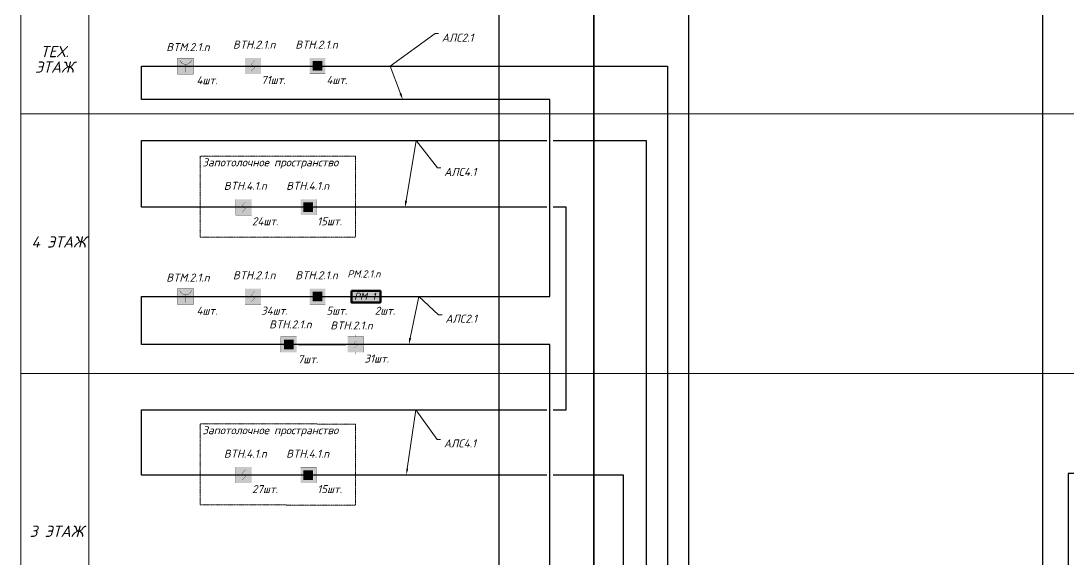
# Model space of a CAD drawing. Header units: millimetres. Extents: x -352922 to 707789, y -273589 to 355472.
# Drawn here: x -57928 to -25222, y -26761 to -9948 of the extents above; entities that cross this region are included whole.
import ezdxf
from ezdxf import colors
from ezdxf.entities.mleader import LeaderData, LeaderLine
from ezdxf.enums import TextEntityAlignment as Align
from ezdxf.math import Vec2, Vec3

# ---------------------------------------------------------------- set-up
doc = ezdxf.new("R2010")
doc.units = ezdxf.units.MM
doc.header["$LTSCALE"] = 0.5
doc.linetypes.add('CONTI', pattern=[0])
doc.linetypes.add('GOST2.303 6', pattern=[12, 8, -1.5, 1, -1.5])
doc.layers.get('0').update_dxf_attribs({"lineweight": 18})
for name, color, linetype, lineweight in [('! BSN__тонкая  текст - 015', 250, 'Continuous', 15), ('! BSN__тонкая  текст - 02', 250, 'Continuous', 20), ('! ЗКПС НОМЕР 1', 4, 'Continuous', 50), ('! тонкая  текст - 02', 5, 'Continuous', 20), ('13_text', 250, 'Continuous', 15), ('13_АПС_кабели', 1, 'Continuous', 30), ('13_АПС_оборудование', 1, 'Continuous', 30), ('13_АПС_текст', 1, 'Continuous', 30), ('BSN__основная - 06', 1, 'Continuous', 60), ('АР_Штриховка_Стималит', 5, 'Continuous', 0), ('СС_Схема', 7, 'Continuous', 30)]:
    doc.layers.add(name, color=color, linetype=linetype, lineweight=lineweight)
doc.layers.add('! ЗКПС НОМЕР 2', color=7, linetype='Continuous', lineweight=0, true_color=0xf3aae6, transparency=0.5)
doc.styles.add('ISOCPEUR', font='isocpeui.ttf', dxfattribs={"height": 250})
doc.linetypes.add('Открыто в трубе', pattern='A,2,[1,BDG_GOST,S=1,R=0,X=0,Y=0],-4', length=6)

# ---------------------------------------------------------------- blocks, each defined once
blk = doc.blocks.new('ИПР1')
at = {"layer": 'АР_Штриховка_Стималит', "ltscale": 0.01, "true_color": 0xffffff}
h = blk.add_hatch(color=7, dxfattribs=at)
h.dxf.hatch_style = 1
h.paths.add_polyline_path([(-11645.55, -30228.88), (-11645.55, -30233.84), (-11640.59, -30233.84), (-11640.59, -30228.88)])
at = {"layer": 'BSN__основная - 06', "ltscale": 100, "const_width": 0.1}
blk.add_lwpolyline([(-11645.55, -30228.88), (-11640.59, -30228.88), (-11640.59, -30233.84), (-11645.55, -30233.84)], close=True, dxfattribs=at)
for points in [[(-11644.86, -30229.41), (-11644.81, -30229.56), (-11644.79, -30229.62), (-11644.77, -30229.68), (-11644.75, -30229.72), (-11644.73, -30229.76), (-11644.69, -30229.83), (-11644.65, -30229.9), (-11644.6, -30229.98), (-11644.55, -30230.04), (-11644.51, -30230.1), (-11644.43, -30230.19), (-11644.38, -30230.24), (-11644.32, -30230.3), (-11644.21, -30230.4), (-11644.11, -30230.47), (-11644.01, -30230.53), (-11643.91, -30230.59), (-11643.81, -30230.64), (-11643.71, -30230.68), (-11643.59, -30230.72), (-11643.46, -30230.76), (-11643.35, -30230.78), (-11643.23, -30230.8), (-11642.98, -30230.81), (-11642.75, -30230.79), (-11642.55, -30230.75), (-11642.29, -30230.66), (-11642.04, -30230.54), (-11641.8, -30230.36), (-11641.6, -30230.17), (-11641.46, -30229.97), (-11641.33, -30229.77), (-11641.23, -30229.54), (-11641.19, -30229.41)], [(-11642.97, -30230.82), (-11642.97, -30233.29)]]:
    blk.add_lwpolyline(points, dxfattribs=at)
blk = doc.blocks.new('748')
at = {"layer": 'АР_Штриховка_Стималит', "true_color": 0xffffff}
h = blk.add_hatch(color=7, dxfattribs=at)
h.dxf.hatch_style = 1
h.paths.add_polyline_path([(1611.52, -5339.8), (1606.65, -5339.8), (1606.65, -5344.67), (1611.52, -5344.67)])
h.paths.add_polyline_path([(1610.64, -5340.73), (1610.64, -5343.79), (1607.58, -5343.79), (1607.58, -5340.73)], flags=16)
h = blk.add_hatch(color=7, dxfattribs=at)
h.dxf.hatch_style = 1
h.paths.add_polyline_path([(1607.58, -5340.72), (1607.58, -5343.75), (1610.59, -5343.75), (1610.59, -5340.72)])
at = {"color": 1, "lineweight": 5, "ltscale": 100, "elevation": 0}
for points, const_width in [([(1606.61, -5344.7), (1611.55, -5344.7), (1611.55, -5339.77), (1606.61, -5339.77)], 0.03), ([(1607.58, -5343.75), (1610.59, -5343.75), (1610.59, -5340.72), (1607.58, -5340.72)], 0.01)]:
    blk.add_lwpolyline(points, close=True, dxfattribs=dict(at, const_width=const_width))
at = {"color": 1, "lineweight": 5, "ltscale": 100, "const_width": 0.03, "elevation": 0}
blk.add_lwpolyline([(1609.64, -5341.14), (1608.51, -5341.74), (1609.66, -5342.73), (1608.55, -5343.32)], dxfattribs=at)
blk = doc.blocks.new('101')
at = {"layer": '! ЗКПС НОМЕР 2', "true_color": 0xffffff, "transparency": 33554687}
h = blk.add_hatch(color=7, dxfattribs=at)
h.dxf.hatch_style = 1
h.paths.add_polyline_path([(-12942.01, -22141.87), (-12946.97, -22141.87), (-12946.97, -22146.83), (-12942.01, -22146.83)])
at = {"layer": 'BSN__основная - 06', "color": 1, "lineweight": 30, "ltscale": 100, "const_width": 0.03, "elevation": 0}
blk.add_lwpolyline([(-12946.97, -22141.87), (-12942.01, -22141.87), (-12942.01, -22146.83), (-12946.97, -22146.83)], close=True, dxfattribs=at)
at = {"layer": 'BSN__основная - 06', "color": 1, "lineweight": 30, "ltscale": 100, "const_width": 0.07, "elevation": 0}
blk.add_lwpolyline([(-12943.94, -22142.7), (-12945.04, -22143.87), (-12943.94, -22144.83), (-12945.03, -22145.93)], dxfattribs=at)
blk = doc.blocks.new('746')
at = {"layer": '! ЗКПС НОМЕР 1', "true_color": 0x78b1e2}
h = blk.add_hatch(color=143, dxfattribs=at)
h.dxf.hatch_style = 1
h.paths.add_polyline_path([(846.51, -5270.35), (846.51, -5275.23), (851.38, -5275.23), (851.38, -5270.35)])
h.paths.add_polyline_path([(850.5, -5271.29), (850.5, -5274.35), (847.45, -5274.35), (847.45, -5271.29)], flags=16)
at = {"layer": 'АР_Штриховка_Стималит', "true_color": 0xffffff}
h = blk.add_hatch(color=7, dxfattribs=at)
h.dxf.hatch_style = 1
h.paths.add_polyline_path([(847.47, -5271.31), (847.47, -5274.33), (850.49, -5274.33), (850.49, -5271.31)])
at = {"layer": '! BSN__тонкая  текст - 015', "color": 1, "lineweight": 30, "ltscale": 100, "const_width": 0.05}
for points in [[(848.93, -5269.74), (848.93, -5270.31)], [(846.45, -5272.77), (845.87, -5272.77)], [(848.93, -5275.28), (848.93, -5275.85)], [(852.01, -5272.77), (851.43, -5272.77)]]:
    blk.add_lwpolyline(points, dxfattribs=at)
at = {"color": 1, "lineweight": 5, "ltscale": 100, "elevation": 0}
for points, const_width in [([(846.48, -5275.26), (851.41, -5275.26), (851.41, -5270.32), (846.48, -5270.32)], 0.03), ([(847.47, -5274.33), (850.49, -5274.33), (850.49, -5271.31), (847.47, -5271.31)], 0.01)]:
    blk.add_lwpolyline(points, close=True, dxfattribs=dict(at, const_width=const_width))
at = {"color": 1, "lineweight": 5, "ltscale": 100, "const_width": 0.03, "elevation": 0}
blk.add_lwpolyline([(849.48, -5271.68), (848.35, -5272.29), (849.5, -5273.27), (848.39, -5273.87)], dxfattribs=at)
blk = doc.blocks.new('102')
at = {"layer": '! ЗКПС НОМЕР 1', "true_color": 0x78b1e2}
h = blk.add_hatch(color=143, dxfattribs=at)
h.dxf.hatch_style = 1
h.paths.add_polyline_path([(1716.11, -5163.04), (1711.15, -5163.04), (1711.15, -5168), (1716.11, -5168)])
at = {"layer": '! BSN__тонкая  текст - 015', "color": 1, "lineweight": 30, "ltscale": 100, "const_width": 0.03, "elevation": 0}
blk.add_lwpolyline([(1711.15, -5163.04), (1716.11, -5163.04), (1716.11, -5168), (1711.15, -5168)], close=True, dxfattribs=at)
at = {"layer": '! BSN__тонкая  текст - 015', "color": 1, "lineweight": 30, "ltscale": 100, "const_width": 0.05}
for points in [[(1713.63, -5162.45), (1713.63, -5163.03)], [(1711.15, -5165.49), (1710.57, -5165.49)], [(1716.71, -5165.49), (1716.13, -5165.49)], [(1713.63, -5168.01), (1713.63, -5168.59)]]:
    blk.add_lwpolyline(points, dxfattribs=at)
at = {"color": 1, "lineweight": 5, "ltscale": 100, "const_width": 0.03, "elevation": 0}
blk.add_lwpolyline([(1714.18, -5164.4), (1713.05, -5165), (1714.2, -5165.99), (1713.09, -5166.59)], dxfattribs=at)
blk = doc.blocks.new('*U28')
at = {"linetype": 'Continuous', "lineweight": 20, "true_color": 0xffffff, "transparency": 33554559}
h = blk.add_hatch(color=7, dxfattribs=at)
h.dxf.hatch_style = 1
h.paths.add_polyline_path([(-218, 521), (-218, -276), (1786, -276), (1786, 521)])
h.paths.add_polyline_path([(-1570, -1070), (1673, -1070), (1673, -565), (-1570, -565)], flags=9)
at = {"color": 1, "lineweight": 50, "transparency": 33554559}
blk.add_lwpolyline([(-218, 521), (1786, 521), (1786, -276), (-218, -276)], close=True, dxfattribs=at)
at = {"color": 1, "transparency": 33554559, "insert": (-42, 390), "char_height": 500, "attachment_point": 1, "style": 'ISOCPEUR'}
blk.add_mtext_dynamic_manual_height_columns('РМ-1', width=896.24, gutter_width=1500, heights=[0], dxfattribs=at)
at = {"transparency": 33554559, "style": 'ISOCPEUR'}
blk.add_attdef('НУМЕРАЦИЯ', (-505, 1445), '', height=500, dxfattribs=at)
at = {"transparency": 33554559, "style": 'ISOCPEUR', "flags": 1}
blk.add_attdef('НОМ', (1222, 570), '', height=250, dxfattribs=at)
at = {"color": 5, "transparency": 33554559, "style": 'ISOCPEUR'}
blk.add_attdef('ПОМ.', text='', height=200, dxfattribs=at).set_placement((-37, 473), align=Align.RIGHT)
at = {"color": 6, "lineweight": 20, "transparency": 33554559, "style": 'ISOCPEUR', "flags": 1}
for tag, p in [('ПОМЕЩЕНИЕ', (1645, -43)), ('ИД', (2550, -400))]:
    blk.add_attdef(tag, p, '', height=250, dxfattribs=at)
at = {"color": 6, "lineweight": 40, "transparency": 33554559, "style": 'ISOCPEUR'}
blk.add_attdef('СЛУЖЕБНЫЙОТКР', (-997, -747), '', height=220, dxfattribs=at)
at = {"color": 2, "linetype": 'Continuous', "lineweight": 30, "transparency": 33554559, "style": 'ISOCPEUR', "flags": 1}
blk.add_attdef('ID', (2010, -411), '', height=250, dxfattribs=at)

msp = doc.modelspace()

# ---------------------------------------------------------------- linework, layer by layer
at = {"layer": '! BSN__тонкая  текст - 02', "color": 7, "linetype": 'GOST2.303 6', "lineweight": 9, "ltscale": 0.333333, "transparency": 33554559}
for points in [[(-47482.95609, -14173.05779), (-52331.43746, -14167.82979), (-52331.43746, -16699.58252), (-47482.95609, -16704.81052)], [(-47482.95609, -22541.99515), (-52331.43746, -22536.76715), (-52331.43746, -25068.51987), (-47482.95609, -25073.74787)]]:
    msp.add_lwpolyline(points, close=True, dxfattribs=at)
at = {"color": 1, "lineweight": 30, "transparency": 33554559}
msp.add_lwpolyline([(-49257.2668, -20052.43713), (-47782.93137, -20052.43713)], dxfattribs=at)
at = {"layer": '13_АПС_кабели', "transparency": 33554687}
for points in [[(-39833.86621, -44724.75166), (-41406.43797, -44724.75166), (-41406.43797, -20055.46064), (-54160.61548, -20055.46064), (-54160.61548, -18559.71032), (-41406.43797, -18559.71032), (-41406.43797, -12402.95291), (-54160.61548, -12402.95291), (-54160.61548, -11358.38243), (-37737.4706, -11358.38243), (-37737.4706, -44279.83552), (-33976.56293, -44279.83552), (-33976.56293, -52936.91505)], [(-41506.43797, -15766.63349), (-54160.61548, -15766.63349), (-54160.61548, -13681.95121), (-41506.43797, -13681.95121)], [(-41306.43797, -13681.95121), (-38401.24744, -13681.95121), (-38401.24744, -40487.25506), (-37837.4706, -40487.25506)], [(-41306.43797, -22100.03443), (-40897.81676, -22100.03443), (-40897.81676, -15766.63349), (-41306.43797, -15766.63349)], [(-41506.43797, -24135.57084), (-54160.61548, -24135.57084), (-54160.61548, -22100.03443), (-41506.43797, -22100.03443)], [(-37837.4706, -40974.77463), (-39103.12489, -40974.77463), (-39103.12489, -24135.57084), (-41306.43797, -24135.57084)], [(-31245.26573, -52173.44875), (-31245.26573, -48113.46667), (-21134.21762, -48113.46667), (-21134.21762, -43228.15108), (-9048.24713, -43228.15108), (-9048.24713, -41107.3136), (-21134.21762, -41107.3136), (-21134.21762, -33046.92157), (-9048.24713, -33046.92157), (-9048.24713, -31181.42138), (-21134.21762, -31181.42138), (-21134.21762, -25523.93351), (-9048.24713, -25523.93351), (-9048.24713, -24083.27556), (-25222.49385, -24083.27556), (-25222.49385, -47656.5872), (-31447.3937, -47656.5872), (-31447.3937, -52928.15421)]]:
    msp.add_lwpolyline(points, dxfattribs=at)
at = {"layer": '13_АПС_оборудование', "color": 18, "linetype": 'CONTI', "lineweight": 18, "ltscale": 100, "true_color": 0x000000, "transparency": 33554559}
for points in [[(-57927.82622, -9433.85503), (-57927.74347, -59381.57251)], [(-55805.41408, -59381.53709), (-55805.42051, -9433.85514)], [(-57927.82056, -12851.11927), (-7217.41133, -12850.9766)], [(-57927.80711, -20966.78019), (-7217.25737, -20966.63649)]]:
    msp.add_lwpolyline(points, dxfattribs=at)
at = {"layer": 'СС_Схема', "lineweight": 25, "transparency": 33554687}
for points in [[(-40034.03506, -9433.86279), (-40033.89453, -59381.49773), (-42991.6123, -59381.49773), (-42991.75282, -9433.86279)], [(-37076.31729, -9433.85447), (-37076.17677, -59381.48941), (-40033.89453, -59381.48941), (-40034.03506, -9433.85447)], [(-23048.54264, -9433.03478), (-23048.40212, -59380.66972), (-26006.11988, -59380.66972), (-26006.26041, -9433.03478)]]:
    msp.add_lwpolyline(points, close=True, dxfattribs=at)

# ---------------------------------------------------------------- block references
at = {"layer": '13_АПС_оборудование', "transparency": 33554559, "xscale": 100, "yscale": 100, "zscale": 100}
for name, p in [('ИПР1', (1111519.93644, 3011777.64046)), ('101', (1243767.45464, 2203080.73288, -0.25088)), ('748', (-209574.33856, 522869.34012, -0.25088)), ('101', (1243480.78709, 2198668.14233, -0.25088)), ('748', (-209861.00611, 518456.74957, -0.25088)), ('101', (1243767.45464, 2195874.64689, -0.25088)), ('748', (-209574.33856, 515663.25413, -0.25088)), ('746', (-134457.82023, 507224.85051)), ('102', (-218840.39326, 496496.51572)), ('101', (1243480.78709, 2190299.20497, -0.25088)), ('748', (-209861.00611, 510087.81221, -0.25088))]:
    msp.add_blockref(name, p, dxfattribs=at)
at = {"layer": '13_АПС_оборудование', "transparency": 33554559, "xscale": 0.45, "yscale": 0.45, "zscale": 0.45}
msp.add_blockref('*U28', (-47505.33005, -18615.24836), dxfattribs=at).add_auto_attribs({'НУМЕРАЦИЯ': 'РМ.2.1.n'})
at = {"layer": '13_АПС_оборудование', "color": 5, "transparency": 33554559, "xscale": 100, "yscale": 100, "zscale": 100}
msp.add_blockref('ИПР1', (1111519.93644, 3004576.31257), dxfattribs=at)

# ---------------------------------------------------------------- texts
at = {"layer": '! тонкая  текст - 02', "color": 7, "linetype": 'Открыто в трубе', "lineweight": 30, "ltscale": 150, "transparency": 33554559, "char_height": 350, "width": 3194.0111786, "attachment_point": 3, "rotation": 0.001225273, "line_spacing_factor": 0.82807, "style": 'ISOCPEUR'}
for s, insert in [('\\pxqc;ТЕХ.\\PЭТАЖ', (-55278.81682, -10730.39627)), ('4 ЭТАЖ', (-55891.34373, -16677.75381)), ('\\pxql;3 ЭТАЖ', (-54462.39449, -25718.15544))]:
    msp.add_mtext(s, dxfattribs=dict(at, insert=insert))
at = {"transparency": 33554559, "char_height": 250, "width": 18500, "attachment_point": 7, "style": 'ISOCPEUR'}
for s, insert in [('4шт.', (-52445.59201, -11924.15696, 0)), ('71шт.', (-50426.72287, -11919.39886, 0)), ('4шт.', (-48387.44238, -11919.39886, 0)), ('Запотолочное пространство', (-52259.58525, -14558.46692, 0)), ('24шт.', (-50713.39042, -16331.98941, 0)), ('15шт.', (-48674.10993, -16331.98941, 0)), ('4шт.', (-52445.59201, -19125.48485, 0)), ('34шт.', (-50426.72287, -19125.48485, 0)), ('5шт.', (-48387.44238, -19125.48485, 0)), ('2шт.', (-46876.44533, -19125.48485, 0)), ('7шт.', (-49284.67542, -20641.916, 0.25088)), ('31шт.', (-47198.40696, -20621.95481, 0.25088)), ('Запотолочное пространство', (-52259.58525, -22927.40428, 0)), ('27шт.', (-50713.39042, -24700.92676, 0)), ('15шт.', (-48674.10993, -24700.92676, 0))]:
    msp.add_mtext(s, dxfattribs=dict(at, insert=insert))
at = {"layer": '13_АПС_текст', "transparency": 33554559, "style": 'ISOCPEUR'}
for s, p in [('BTM.2.1.n', (-53387.56979, -10890.20184)), ('BTH.2.1.n', (-51303.74263, -10812.60385, 0)), ('BTH.2.1.n', (-49356.17172, -10812.60385, 0)), ('BTH.4.1.n', (-51590.41018, -15225.1944, 0)), ('BTH.4.1.n', (-49642.83927, -15225.1944, 0)), ('BTM.2.1.n', (-53387.56979, -18091.52973)), ('BTH.2.1.n', (-51303.74263, -18018.68984, 0)), ('BTH.2.1.n', (-49356.17172, -18018.68984, 0)), ('BTH.2.1.n', (-50174.10528, -19554.29806, 0)), ('BTH.2.1.n', (-48265.01779, -19588.1728, 0)), ('BTH.4.1.n', (-51590.41018, -23594.13176, 0)), ('BTH.4.1.n', (-49642.83927, -23594.13176, 0))]:
    msp.add_text(s, height=250, dxfattribs=at).set_placement(p)

# ---------------------------------------------------------------- leaders
at = {"layer": '13_text', "color": 0, "lineweight": 15, "transparency": 33554559}
ml = msp.add_multileader_mtext('Standard', dxfattribs=at)
ml.set_content('АЛС2.1', color=7, style='ISOCPEUR')
ml.set_leader_properties(color=7, linetype='Continuous', lineweight=15)
ml.build(insert=Vec2(0, 0))
ml.multileader.update_dxf_attribs({"has_text_frame": 1, "text_left_attachment_type": 0, "text_right_attachment_type": 0, "dogleg_length": 2, "arrow_head_size": 200})
ctx = ml.context
ctx.base_point, ctx.char_height, ctx.arrow_head_size, ctx.landing_gap_size, ctx.plane_origin = Vec3(-44883.01011, -10344.92886), 250, 200, 100, Vec3(-42826.20345, -286.71188)
ctx.left_attachment, ctx.right_attachment = 0, 0
notes = []
notes.append((ctx, [(1, (1, 1, 0), (-44994.16861, -10344.92886), (1, 0), 111.1585, [(0, [(-46003.66568, -12402.95291), (-46397.46403, -11358.38243)], 0, [])])]))
ctx.mtext.insert, ctx.mtext.flow_direction = Vec3(-44783.01011, -10344.92886), 5
ml = msp.add_multileader_mtext('Standard', dxfattribs=at)
ml.set_content('АЛС4.1', color=7, style='ISOCPEUR')
ml.set_leader_properties(color=7, linetype='Continuous', lineweight=15)
ml.build(insert=Vec2(0, 0))
ml.multileader.update_dxf_attribs({"has_text_frame": 1, "text_left_attachment_type": 0, "text_right_attachment_type": 0, "dogleg_length": 2, "arrow_head_size": 200})
ctx = ml.context
ctx.base_point, ctx.char_height, ctx.arrow_head_size, ctx.landing_gap_size, ctx.plane_origin = Vec3(-44809.67882, -14538.55102), 250, 200, 100, Vec3(-42752.87216, -4480.33404)
ctx.left_attachment, ctx.right_attachment = 0, 0
notes.append((ctx, [(1, (1, 1, 0), (-44920.83732, -14538.55102), (1, 0), 111.1585, [(0, [(-45930.33439, -15766.63349), (-45587.93003, -13681.95121)], 0, [])])]))
ctx.mtext.insert, ctx.mtext.flow_direction = Vec3(-44709.67882, -14538.55102), 5
ml = msp.add_multileader_mtext('Standard', dxfattribs=at)
ml.set_content('АЛС2.1', color=7, style='ISOCPEUR')
ml.set_leader_properties(color=7, linetype='Continuous', lineweight=15)
ml.build(insert=Vec2(0, 0))
ml.multileader.update_dxf_attribs({"has_text_frame": 1, "text_left_attachment_type": 0, "text_right_attachment_type": 0, "dogleg_length": 2, "arrow_head_size": 200})
ctx = ml.context
ctx.base_point, ctx.char_height, ctx.arrow_head_size, ctx.landing_gap_size, ctx.plane_origin = Vec3(-44771.4387, -19124.96907), 250, 200, 100, Vec3(-42714.63204, -9066.75209)
ctx.left_attachment, ctx.right_attachment = 0, 0
notes.append((ctx, [(1, (1, 1, 0), (-44882.5972, -19124.96907), (1, 0), 111.1585, [(0, [(-45810.63436, -20055.46064), (-45501.89187, -18559.71032)], 0, [])])]))
ctx.mtext.insert, ctx.mtext.flow_direction = Vec3(-44671.4387, -19124.96907), 5
ml = msp.add_multileader_mtext('Standard', dxfattribs=at)
ml.set_content('АЛС4.1', color=7, style='ISOCPEUR')
ml.set_leader_properties(color=7, linetype='Continuous', lineweight=15)
ml.build(insert=Vec2(0, 0))
ml.multileader.update_dxf_attribs({"has_text_frame": 1, "text_left_attachment_type": 0, "text_right_attachment_type": 0, "dogleg_length": 2, "arrow_head_size": 200})
ctx = ml.context
ctx.base_point, ctx.char_height, ctx.arrow_head_size, ctx.landing_gap_size, ctx.plane_origin = Vec3(-44819.8961, -23021.34265), 250, 200, 100, Vec3(-42763.08944, -12963.12567)
ctx.left_attachment, ctx.right_attachment = 0, 0
notes.append((ctx, [(1, (1, 1, 0), (-44931.0546, -23021.34265), (1, 0), 111.1585, [(0, [(-45891.92629, -24135.57084), (-45598.14731, -22100.03443)], 0, [])])]))
ctx.mtext.insert, ctx.mtext.flow_direction = Vec3(-44719.8961, -23021.34265), 5
for ctx, leaders in notes:
    for number, flags, end, landing, length, lines in leaders:
        leader = LeaderData()
        leader.index, (leader.has_last_leader_line, leader.has_dogleg_vector, leader.attachment_direction) = number, flags
        leader.last_leader_point, leader.dogleg_vector, leader.dogleg_length = Vec3(end), Vec3(landing), length
        for number, points, colour, breaks in lines:
            line = LeaderLine()
            line.index, line.vertices, line.color, line.breaks = number, Vec3.list(points), colors.encode_raw_color(colour), breaks
            leader.lines.append(line)
        ctx.leaders.append(leader)

doc.saveas('drawing.dxf')
